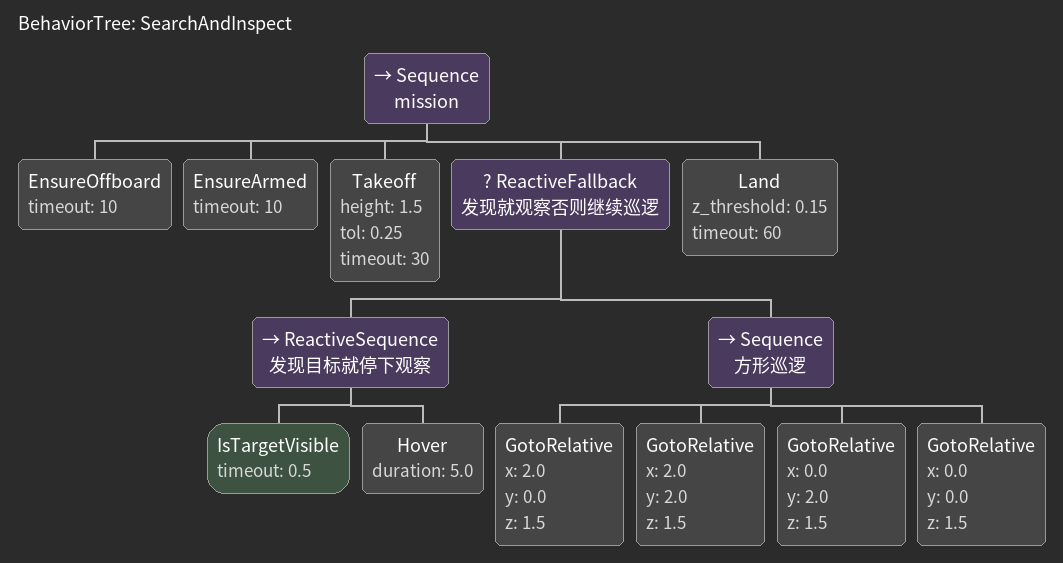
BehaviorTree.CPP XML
<?xml version="1.0"?>
<root BTCPP_format="3" main_tree_to_execute="SearchAndInspect">

  <BehaviorTree ID="SearchAndInspect">
    <Sequence name="mission">

      <EnsureOffboard timeout="10"/>
      <EnsureArmed    timeout="10"/>
      <Takeoff height="1.5" tol="0.25" timeout="30"/>

      <!-- 反应式回退：每个 tick 先看"目标在不在" -->
      <ReactiveFallback name="发现就观察否则继续巡逻">

        <ReactiveSequence name="发现目标就停下观察">
          <IsTargetVisible timeout="0.5"/>
          <Hover duration="5.0"/>
        </ReactiveSequence>

        <!-- 2) 目标不可见 -> 走一个方形巡逻航线（按顺序飞完 4 个航点） -->
        <Sequence name="方形巡逻">
          <GotoRelative x="2.0" y="0.0" z="1.5"/>
          <GotoRelative x="2.0" y="2.0" z="1.5"/>
          <GotoRelative x="0.0" y="2.0" z="1.5"/>
          <GotoRelative x="0.0" y="0.0" z="1.5"/>
        </Sequence>

      </ReactiveFallback>

      <Land z_threshold="0.15" timeout="60"/>

    </Sequence>
  </BehaviorTree>

</root>
